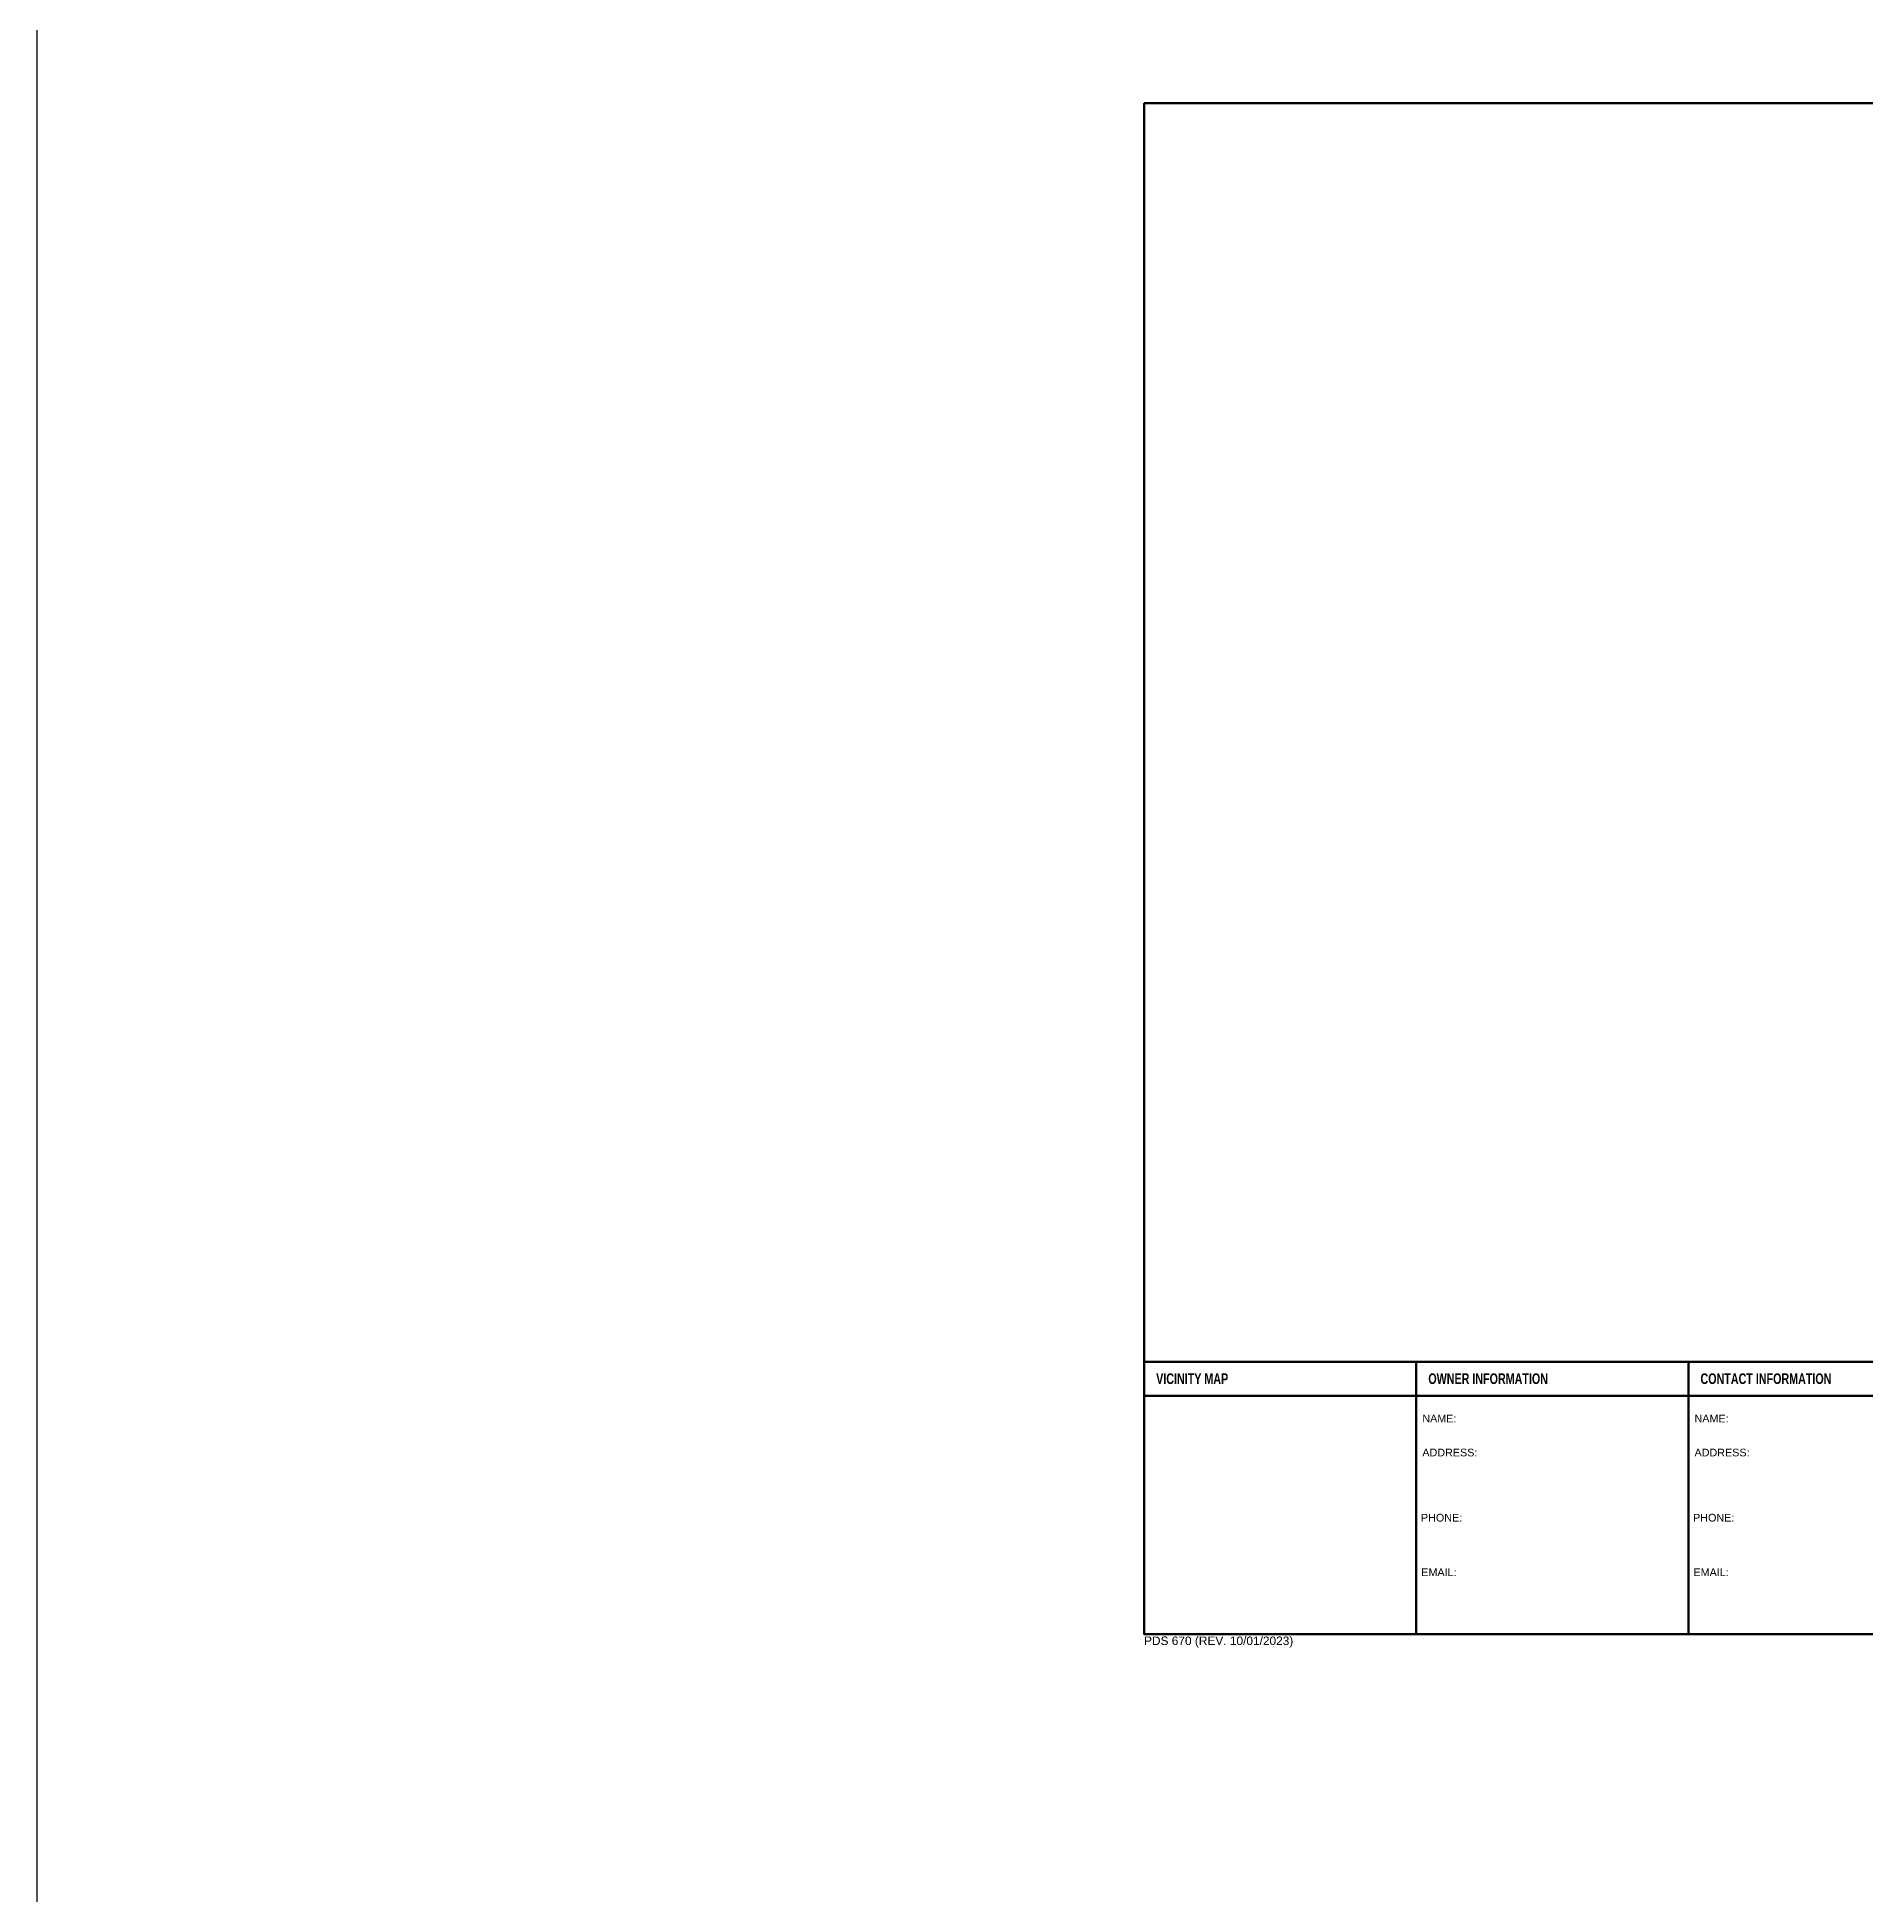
# Model space of a CAD drawing. Header units: inches. Extents: x -3572 to 2430, y -1517 to 3072.
# Drawn here: x 2040.28 to 2067.15, y 98.76 to 126.07 of the extents above; entities that cross this region are included whole.
import ezdxf
from ezdxf.enums import TextEntityAlignment as Align

# ---------------------------------------------------------------- set-up
doc = ezdxf.new("R2010")
doc.units = ezdxf.units.IN
doc.header["$MEASUREMENT"] = 0
doc.layers.add('Plot Plan Border', color=7, linetype='Continuous', lineweight=50)
doc.layers.add('Plot Plan Notes', color=7, linetype='Continuous')
doc.styles.get("Standard").update_dxf_attribs({"font": 'arial.ttf'})
doc.styles.add('TITLE', font='ARIALNB.TTF', dxfattribs={"height": 0.4})

msp = doc.modelspace()

# ---------------------------------------------------------------- linework, layer by layer
at = {"color": 3}
msp.add_lwpolyline([(2040.27584, 166.6229), (2104.81698, 166.6229), (2104.81698, 87.76963), (2040.27584, 87.76963)], close=True, dxfattribs=at)
at = {"layer": 'Plot Plan Border', "lineweight": 90}
msp.add_lwpolyline([(2056.54376, 125.097), (2091.04376, 125.097), (2091.04376, 102.597), (2056.54376, 102.597)], close=True, dxfattribs=at)
at = {"layer": 'Plot Plan Border'}
for points in [[(2056.54376, 106.597), (2060.54376, 106.597), (2060.54376, 106.097), (2056.54376, 106.097)], [(2060.54376, 106.097), (2064.54376, 106.097), (2064.54376, 106.597), (2060.54376, 106.597)], [(2064.54376, 106.097), (2067.82969, 106.097), (2067.82969, 106.597), (2064.54376, 106.597)], [(2056.54376, 102.597), (2060.54376, 102.597), (2060.54376, 106.097), (2056.54376, 106.097)], [(2060.54376, 106.097), (2064.54376, 106.097), (2064.54376, 102.597), (2060.54376, 102.597)], [(2064.54376, 106.097), (2067.82969, 106.097), (2067.82969, 102.597), (2064.54376, 102.597)]]:
    msp.add_lwpolyline(points, close=True, dxfattribs=at)

# ---------------------------------------------------------------- texts
at = {"insert": (2056.54376, 102.56088), "char_height": 0.125, "attachment_point": 1}
msp.add_mtext_dynamic_manual_height_columns('PDS 670 (REV. 10/01/2023)', width=2.8409741, gutter_width=1, heights=[0], dxfattribs=at)
at = {"layer": 'Plot Plan Notes', "style": 'TITLE', "width": 0.88}
for s, p in [('VICINITY MAP', (2056.72194, 106.35005)), ('OWNER INFORMATION', (2060.72194, 106.35005)), ('CONTACT INFORMATION', (2064.72194, 106.35005))]:
    msp.add_text(s, height=0.15625, dxfattribs=at).set_placement(p, align=Align.MIDDLE_LEFT)
at = {"layer": 'Plot Plan Notes'}
for s, p in [('NAME:', (2060.6339, 105.70838)), ('NAME:', (2064.6339, 105.70838)), ('ADDRESS:', (2060.6339, 105.20838)), ('ADDRESS:', (2064.6339, 105.20838)), ('PHONE:', (2060.61308, 104.25071)), ('PHONE:', (2064.61308, 104.25071)), ('EMAIL:', (2060.61827, 103.44864)), ('EMAIL:', (2064.61827, 103.44864))]:
    msp.add_text(s, height=0.11328, dxfattribs=at).set_placement(p)

doc.saveas('drawing.dxf')
